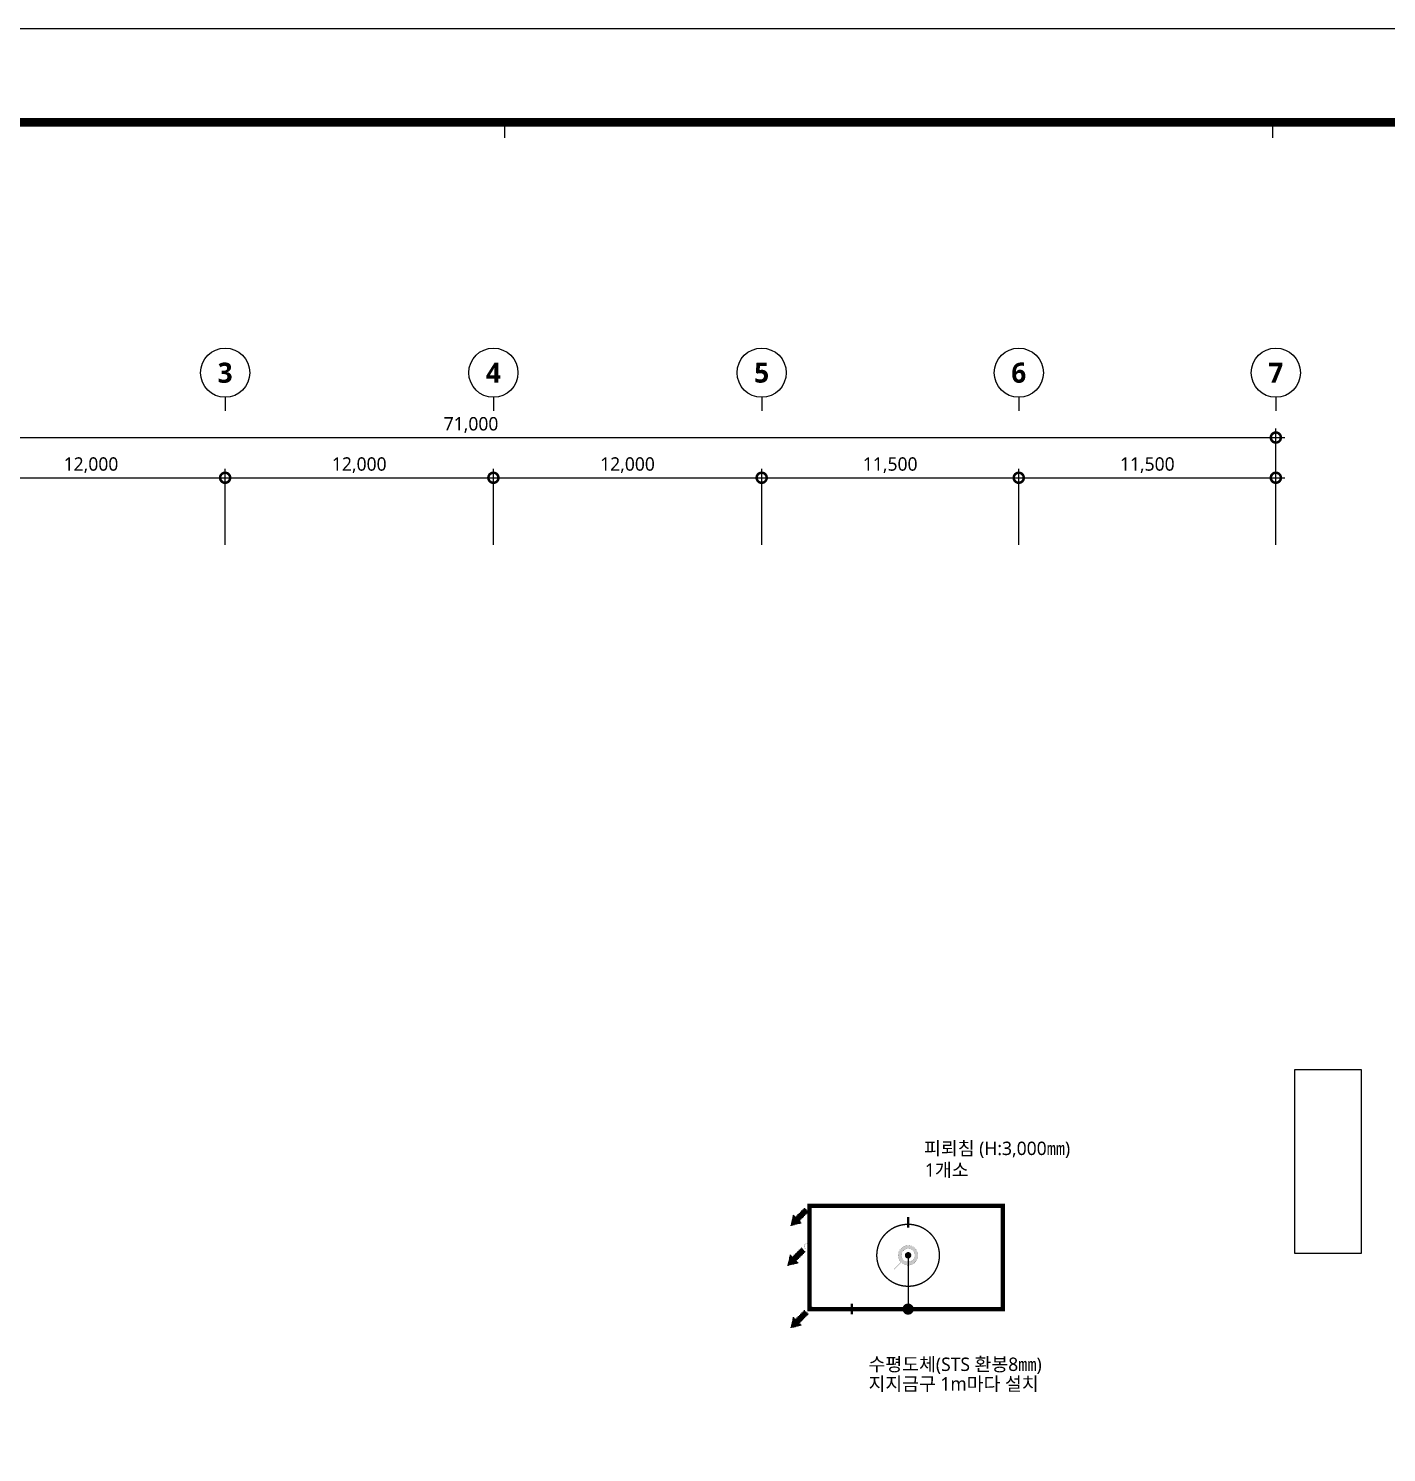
# Model space of a CAD drawing. Header units: millimetres. Extents: x -168600 to 672400, y 82 to 118882.
# Drawn here: x 560904 to 621650, y 55174 to 118882 of the extents above; entities that cross this region are included whole.
import ezdxf
from ezdxf.enums import TextEntityAlignment as Align

# ---------------------------------------------------------------- set-up
doc = ezdxf.new("R2010")
doc.units = ezdxf.units.MM
doc.header["$LTSCALE"] = 2000
for name, pattern in [('C2', [18.5, 13.5, -2, 1, -2]), ('CENTERX2', [4, 2.5, -0.5, 0.5, -0.5]), ('HIDDEN', [0.375, 0.25, -0.125])]:
    doc.linetypes.add(name, pattern=pattern)
for name, color, linetype in [('arch', 8, 'Continuous'), ('KEC', 3, 'Continuous'), ('KEC-SYM', 3, 'Continuous'), ('KEC-TEXT', 6, 'Continuous'), ('SYM-BUB', 3, 'Continuous'), ('XR-SHEET-SHT', 5, 'Continuous')]:
    doc.layers.add(name, color=color, linetype=linetype)
doc.layers.add('XR-SHEET-TEMP', color=171, linetype='Continuous', plot=False)
doc.styles.add('$0$스타일1', font='malgun.ttf')
doc.styles.add('맑은고딕', font='malgun.ttf')
doc.styles.add('스타일1', font='malgun.ttf')
doc.styles.add('스타일2', font='malgunbd.ttf')
doc.dimstyles.new('CJA', dxfattribs={"dimscale": 300, "dimtxt": 2.7, "dimasz": 1, "dimexe": 2, "dimexo": 3, "dimgap": 1, "dimtad": 1, "dimdec": 0, "dimzin": 1, "dimdsep": 46, "dimlunit": 6, "dimtxsty": '$0$스타일1', "dimblk": 'CJDOT', "dimcen": 0.09, "dimdle": 1, "dimclrd": 256, "dimclre": 256, "dimclrt": 3, "dimadec": 0, "dimazin": 0, "dimtfac": 1, "dimtdec": 0, "dimtix": 1, "dimtmove": 2, "dimatfit": 3, "dimldrblk": 'CJDOT', "dimfxl": 1, "dimtolj": 1, "dimtzin": 1, "dimarcsym": 0})

# ---------------------------------------------------------------- blocks, each defined once
blk = doc.blocks.new('XR-FORM-EE', base_point=(461, 408))
at = {"layer": 'XR-SHEET-SHT', "color": 5}
blk.add_lwpolyline([(0, 118800), (168200, 118800), (168200, 0), (0, 0)], close=True, dxfattribs=at)
at = {"layer": 'XR-SHEET-SHT', "color": 5, "const_width": 400}
blk.add_lwpolyline([(9300, 114600), (163900, 114600), (163900, 4200), (9300, 4200)], close=True, dxfattribs=at)
at = {"layer": 'XR-SHEET-TEMP'}
for p, q in [((78000, 114600), (78000, 113900)), ((112350, 114600), (112350, 113900))]:
    blk.add_line(p, q, dxfattribs=at)
blk = doc.blocks.new('_DotSmall')
at = {"color": 0, "linetype": 'ByBlock', "const_width": 0.5}
blk.add_lwpolyline([(-0.0625, 0, 1), (0.0625, 0, 1)], format="xyb", close=True, dxfattribs=at)
blk = doc.blocks.new('*D191')
at = {"layer": 'arch', "color": 7, "lineweight": -2, "transparency": 16777216}
for p, q in [((545700, 95782), (545700, 100982)), ((616700, 95782), (616700, 100982)), ((545300, 100582), (617100, 100582))]:
    blk.add_line(p, q, dxfattribs=at)
at = {"layer": 'arch', "color": 7, "lineweight": -2, "transparency": 16777216, "xscale": 900, "yscale": 900, "zscale": 900, "rotation": 180}
blk.add_blockref('_DotSmall', (545700, 100582), dxfattribs=at)
at = {"layer": 'arch', "color": 7, "lineweight": -2, "transparency": 16777216, "xscale": 900, "yscale": 900, "zscale": 900}
blk.add_blockref('_DotSmall', (616700, 100582), dxfattribs=at)
at = {"layer": 'arch', "color": 3, "transparency": 16777216, "insert": (580700, 101144), "char_height": 600, "attachment_point": 5, "style": '스타일1'}
blk.add_mtext('\\A1;71,000', dxfattribs=at)
blk = doc.blocks.new('CJDOT')
blk.add_line((-2, 0), (2, 0))
at = {"const_width": 0.5}
blk.add_lwpolyline([(-0.25, 0, 1), (0.25, 0, 1)], format="xyb", close=True, dxfattribs=at)
blk = doc.blocks.new('*D192')
at = {"layer": 'arch', "color": 7, "lineweight": -2, "transparency": 16777216}
for p, q in [((604800, 98782), (617100, 98782)), ((605200, 95782), (605200, 99182)), ((616700, 95782), (616700, 99182))]:
    blk.add_line(p, q, dxfattribs=at)
at = {"layer": 'arch', "color": 7, "lineweight": -2, "transparency": 16777216, "xscale": 900, "yscale": 900, "zscale": 900, "rotation": 180}
blk.add_blockref('_DotSmall', (605200, 98782), dxfattribs=at)
at = {"layer": 'arch', "color": 7, "lineweight": -2, "transparency": 16777216, "xscale": 900, "yscale": 900, "zscale": 900}
blk.add_blockref('_DotSmall', (616700, 98782), dxfattribs=at)
at = {"layer": 'arch', "color": 3, "transparency": 16777216, "insert": (610950, 99344), "char_height": 600, "attachment_point": 5, "style": '스타일1'}
blk.add_mtext('\\A1;11,500', dxfattribs=at)
blk = doc.blocks.new('*D193')
at = {"layer": 'arch', "color": 7, "lineweight": -2, "transparency": 16777216}
for p, q in [((593300, 98782), (605600, 98782)), ((593700, 95782), (593700, 99182)), ((605200, 95782), (605200, 99182))]:
    blk.add_line(p, q, dxfattribs=at)
at = {"layer": 'arch', "color": 7, "lineweight": -2, "transparency": 16777216, "xscale": 900, "yscale": 900, "zscale": 900, "rotation": 180}
blk.add_blockref('_DotSmall', (593700, 98782), dxfattribs=at)
at = {"layer": 'arch', "color": 7, "lineweight": -2, "transparency": 16777216, "xscale": 900, "yscale": 900, "zscale": 900}
blk.add_blockref('_DotSmall', (605200, 98782), dxfattribs=at)
at = {"layer": 'arch', "color": 3, "transparency": 16777216, "insert": (599450, 99344), "char_height": 600, "attachment_point": 5, "style": '스타일1'}
blk.add_mtext('\\A1;11,500', dxfattribs=at)
blk = doc.blocks.new('*D194')
at = {"layer": 'arch', "color": 7, "lineweight": -2, "transparency": 16777216}
for p, q in [((581300, 98782), (594100, 98782)), ((581700, 95782), (581700, 99182)), ((593700, 95782), (593700, 99182))]:
    blk.add_line(p, q, dxfattribs=at)
at = {"layer": 'arch', "color": 7, "lineweight": -2, "transparency": 16777216, "xscale": 900, "yscale": 900, "zscale": 900, "rotation": 180}
blk.add_blockref('_DotSmall', (581700, 98782), dxfattribs=at)
at = {"layer": 'arch', "color": 7, "lineweight": -2, "transparency": 16777216, "xscale": 900, "yscale": 900, "zscale": 900}
blk.add_blockref('_DotSmall', (593700, 98782), dxfattribs=at)
at = {"layer": 'arch', "color": 3, "transparency": 16777216, "insert": (587700, 99344), "char_height": 600, "attachment_point": 5, "style": '스타일1'}
blk.add_mtext('\\A1;12,000', dxfattribs=at)
blk = doc.blocks.new('*D195')
at = {"layer": 'arch', "color": 7, "lineweight": -2, "transparency": 16777216}
for p, q in [((569300, 98782), (582100, 98782)), ((569700, 95782), (569700, 99182)), ((581700, 95782), (581700, 99182))]:
    blk.add_line(p, q, dxfattribs=at)
at = {"layer": 'arch', "color": 7, "lineweight": -2, "transparency": 16777216, "xscale": 900, "yscale": 900, "zscale": 900, "rotation": 180}
blk.add_blockref('_DotSmall', (569700, 98782), dxfattribs=at)
at = {"layer": 'arch', "color": 7, "lineweight": -2, "transparency": 16777216, "xscale": 900, "yscale": 900, "zscale": 900}
blk.add_blockref('_DotSmall', (581700, 98782), dxfattribs=at)
at = {"layer": 'arch', "color": 3, "transparency": 16777216, "insert": (575700, 99344), "char_height": 600, "attachment_point": 5, "style": '스타일1'}
blk.add_mtext('\\A1;12,000', dxfattribs=at)
blk = doc.blocks.new('*D196')
at = {"layer": 'arch', "color": 7, "lineweight": -2, "transparency": 16777216}
for p, q in [((557300, 98782), (570100, 98782)), ((557700, 95782), (557700, 99182)), ((569700, 95782), (569700, 99182))]:
    blk.add_line(p, q, dxfattribs=at)
at = {"layer": 'arch', "color": 7, "lineweight": -2, "transparency": 16777216, "xscale": 900, "yscale": 900, "zscale": 900, "rotation": 180}
blk.add_blockref('_DotSmall', (557700, 98782), dxfattribs=at)
at = {"layer": 'arch', "color": 7, "lineweight": -2, "transparency": 16777216, "xscale": 900, "yscale": 900, "zscale": 900}
blk.add_blockref('_DotSmall', (569700, 98782), dxfattribs=at)
at = {"layer": 'arch', "color": 3, "transparency": 16777216, "insert": (563700, 99344), "char_height": 600, "attachment_point": 5, "style": '스타일1'}
blk.add_mtext('\\A1;12,000', dxfattribs=at)
blk = doc.blocks.new('NEW_BUB')
at = {"layer": 'SYM-BUB', "color": 6}
blk.add_line((0, 3), (0, 0), dxfattribs=at)
blk.add_circle((0, 8.5), 5.5, dxfattribs=at)
at = {"layer": 'SYM-BUB', "color": 3, "style": '스타일2'}
blk.add_attdef('X', text='', height=4.5, dxfattribs=at).set_placement((0, 8.5), align=Align.MIDDLE)
blk = doc.blocks.new('피뢰침')
at = {"layer": 'KEC-SYM'}
h = blk.add_hatch(color=6, dxfattribs=at)
h.dxf.hatch_style = 1
h.paths.add_polyline_path([(-231, 0, 1), (231, 0, 1)])
h.paths.add_polyline_path([(155, 0, -1), (-155, 0, -1)], flags=16)
h.paths.add_polyline_path([(74, 0, -1), (-74, 0, -1)], flags=0)
h = blk.add_hatch(color=6, dxfattribs=at)
h.dxf.hatch_style = 1
h.paths.add_polyline_path([(74, 0, 1), (-74, 0, 1)])
at = {"layer": 'KEC-SYM', "color": 6, "const_width": 2}
for points in [[(0, 231), (0, 461)], [(-163, -163), (-326, -326)], [(163, -163), (326, -326)]]:
    blk.add_lwpolyline(points, dxfattribs=at)
for points in [[(231, 0, 1), (-231, 0)], [(-231, 0, 1), (231, 0)], [(155, 0, 1), (-155, 0)], [(-155, 0, 1), (155, 0)], [(74, 0, 1), (-74, 0)], [(-74, 0, 1), (74, 0)]]:
    blk.add_lwpolyline(points, format="xyb", dxfattribs=at)
blk = doc.blocks.new('입상입하3')
at = {"layer": 'KEC-SYM'}
h = blk.add_hatch(dxfattribs=at)
h.set_pattern_fill('ANGLE', color=6, scale=100)
h.set_pattern_definition([(0, (12838258.34, 1900376.315), (0, 27.5), [20, -7.5]), (90, (12838258.34, 1900376.315), (-27.5, 2e-15), [20, -7.5])])
h.paths.add_polyline_path([(39, 124), (124, 39), (326, 242), (377, 192), (433, 433), (192, 377), (242, 326)])
at = {"layer": 'KEC-SYM', "color": 6, "const_width": 3.93}
blk.add_lwpolyline([(377, 192), (326, 242), (124, 39), (39, 124), (242, 326), (192, 377), (433, 433)], close=True, dxfattribs=at)
blk.add_lwpolyline([(0, 61, -1), (0, -61, -1), (0, 61)], format="xyb", dxfattribs=at)
blk = doc.blocks.new('접속점 (본딩)')
at = {"layer": 'KEC-SYM'}
h = blk.add_hatch(color=1, dxfattribs=at)
h.dxf.hatch_style = 1
h.paths.add_polyline_path([(125, 0, 1), (-125, 0, 1)])
at = {"layer": 'KEC-SYM', "color": 1, "const_width": 2}
for points in [[(125, 0, 1), (-125, 0)], [(125, 0, -1), (-125, 0)]]:
    blk.add_lwpolyline(points, format="xyb", dxfattribs=at)

msp = doc.modelspace()

# ---------------------------------------------------------------- linework, layer by layer
msp.add_lwpolyline([(620535, 72300), (617535, 72300), (617535, 64100), (620535, 64100)], close=True)
at = {"layer": 'KEC', "color": 2, "linetype": 'HIDDEN', "const_width": 200}
msp.add_lwpolyline([(595840, 66210), (604485, 66210), (604485, 61590), (595840, 61590)], close=True, dxfattribs=at)
at = {"layer": 'KEC', "color": 4, "linetype": 'C2', "ltscale": 0.5}
msp.add_lwpolyline([(600250, 63997.5), (600250, 61590)], dxfattribs=at)
at = {"layer": 'KEC-TEXT', "color": 6}
msp.add_lwpolyline([(600866.6, 68313.5, 0, 0, 0), (600251.5, 68313.5, 0, 0, 0), (600251.5, 65709.5, 102.7, 102.7, 0), (600251.5, 65228.8, 0, 0, 0)], format="xyseb", dxfattribs=at)
at = {"layer": 'KEC-TEXT', "color": 6, "linetype": 'CENTERX2', "ltscale": 2}
msp.add_circle((600250, 63997.5), 1392.5, dxfattribs=at)

# ---------------------------------------------------------------- block references
at = {"layer": 'arch'}
msp.add_blockref('XR-FORM-EE', (504661, 490.7), dxfattribs=at)
at = {"layer": 'arch', "xscale": 200.0000000000001, "yscale": 200.0000000000001, "zscale": 200.0000000000001}
for p, values in [((569700, 101782.2), {'X': '3'}), ((581700, 101782.2), {'X': '4'}), ((593700, 101782.2), {'X': '5'}), ((605200, 101782.2), {'X': '6'}), ((616700, 101782.2), {'X': '7'})]:
    msp.add_blockref('NEW_BUB', p, dxfattribs=at).add_auto_attribs(values)
at = {"layer": 'KEC-SYM', "xscale": 2, "yscale": 2, "zscale": 2, "rotation": 180}
for p in [(595862.7, 66187.3), (595722.7, 64400), (595862.7, 61612.7)]:
    msp.add_blockref('입상입하3', p, dxfattribs=at)
at = {"layer": 'KEC-SYM', "color": 0}
for name, p, xscale, yscale, zscale in [('피뢰침', (600250, 63997.5), 1.92, 1.92, 1.92), ('접속점 (본딩)', (600250, 61590), -2, 2, 2)]:
    msp.add_blockref(name, p, dxfattribs=dict(at, xscale=xscale, yscale=yscale, zscale=zscale))

# ---------------------------------------------------------------- dimensions: what is measured, and where the dimension line sits
at = {"layer": 'arch'}
dim = msp.add_linear_dim(base=(616700, 100582.2), p1=(545700, 95182.2), p2=(616700, 95182.2), angle=180, dimstyle='CJA', override={"dimscale": 200, "dimtxt": 3, "dimasz": 4.5, "dimtxsty": '스타일1', "dimblk1": 'DotSmall', "dimblk2": 'DotSmall', "dimsah": 1, "dimdle": 2, "dimclrd": 7, "dimclre": 7}, dxfattribs=at)
dim.commit()
dim.dimension.update_dxf_attribs({"geometry": '*D191', "text_midpoint": (580700, 101144.2), "dimtype": 160})
for base, p1, p2, picture, middle in [((569700, 98782.2), (557700, 95182.2), (569700, 95182.2), '*D196', (563700, 99344.2)), ((581700, 98782.2), (569700, 95182.2), (581700, 95182.2), '*D195', (575700, 99344.2)), ((593700, 98782.2), (581700, 95182.2), (593700, 95182.2), '*D194', (587700, 99344.2)), ((605200, 98782.2), (593700, 95182.2), (605200, 95182.2), '*D193', (599450, 99344.2)), ((616700, 98782.2), (605200, 95182.2), (616700, 95182.2), '*D192', (610950, 99344.2))]:
    dim = msp.add_linear_dim(base=base, p1=p1, p2=p2, dimstyle='CJA', override={"dimscale": 200, "dimtxt": 3, "dimasz": 4.5, "dimtxsty": '스타일1', "dimblk1": 'DotSmall', "dimblk2": 'DotSmall', "dimsah": 1, "dimdle": 2, "dimclrd": 7, "dimclre": 7}, dxfattribs=at)
    dim.commit()
    dim.dimension.update_dxf_attribs({"geometry": picture, "text_midpoint": middle})

# ---------------------------------------------------------------- next in the draw order: wipeouts: each hides what was drawn before it
at = {"color": 6}
for points in [[(600866.6, 69343.1), (608374.6, 69343.1), (608374.6, 67283.9), (600866.6, 67283.9)], [(598352.3, 59664.9), (607410.9, 59664.9), (607410.9, 57766.4), (598352.3, 57766.4)]]:
    msp.add_wipeout(points, dxfattribs=at).dxf.layer = 'KEC-TEXT'

# ---------------------------------------------------------------- next in the draw order: linework, layer by layer
at = {"layer": 'KEC-TEXT', "color": 6}
msp.add_lwpolyline([(598352.3, 58715.6, 0, 0, 0), (597737.3, 58715.6, 0, 0, 0), (597737.3, 61354.3, 102.7, 102.7, 0), (597737.3, 61835, 0, 0, 0)], format="xyseb", dxfattribs=at)

# ---------------------------------------------------------------- next in the draw order: texts
at = {"layer": 'KEC-TEXT', "color": 6, "style": '맑은고딕'}
for s, p in [('피뢰침 (H:3,000㎜)', (600965.9, 68782.2)), ('1개소', (601002.5, 67814.2)), ('수평도체(STS 환봉8㎜)', (598480.5, 59121.7)), ('지지금구 1m마다 설치', (598480.5, 58247.6))]:
    msp.add_text(s, height=600, dxfattribs=at).set_placement(p, align=Align.MIDDLE_LEFT)

doc.saveas('drawing.dxf')
